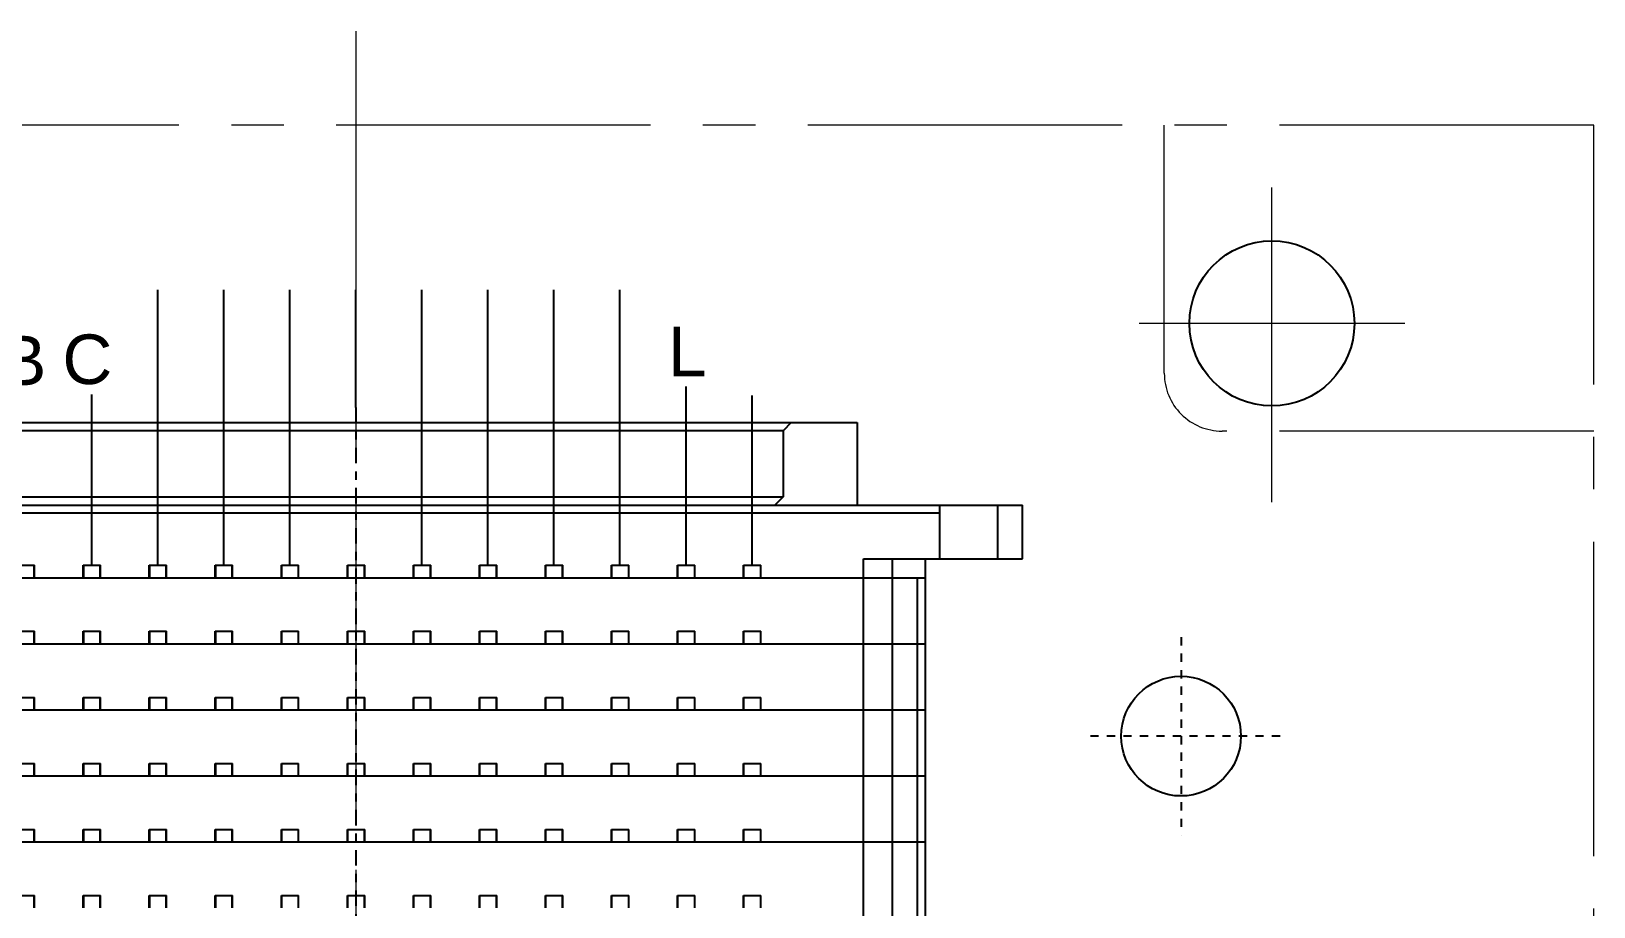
# Model space of a CAD drawing. Header units: millimetres. Extents: x -2108 to -1819, y 1464 to 1622.
# Drawn here: x -1876.72 to -1857.79, y 1487.51 to 1498.12 of the extents above; entities that cross this region are included whole.
import ezdxf

# ---------------------------------------------------------------- set-up
doc = ezdxf.new("R2010")
doc.units = ezdxf.units.MM
doc.linetypes.add('CENTER', pattern=[0.6, 0.375, -0.075, 0.075, -0.075])
doc.linetypes.add('CENTER2', pattern=[28.575, 19.05, -3.175, 3.175, -3.175])
doc.layers.add('BASE-48', color=5, linetype='Continuous')
doc.layers.add('厚', color=7, linetype='Continuous')
doc.layers.add('CENTER', color=1, linetype='CENTER2', lineweight=13)

# ---------------------------------------------------------------- blocks, each defined once
blk = doc.blocks.new('REWQREWQT')
at = {"color": 8, "linetype": 'Continuous'}
for p, q in [((563.208, 365.29), (575.358, 365.29)), ((574.558, 365.29), (574.458, 365.19)), ((575.358, 365.29), (575.358, 364.29)), ((574.458, 365.19), (564.108, 365.19)), ((574.458, 365.19), (574.458, 364.39)), ((564.108, 364.39), (574.458, 364.39)), ((574.458, 364.39), (574.358, 364.29)), ((561.208, 364.29), (577.358, 364.29)), ((576.358, 364.19), (562.208, 364.19)), ((576.358, 363.64), (576.358, 364.29)), ((577.058, 364.29), (577.058, 363.64)), ((577.358, 363.64), (577.358, 364.29)), ((565.178, 363.56), (565.388, 363.56)), ((565.383, 363.41), (565.383, 363.56)), ((565.388, 363.41), (565.388, 363.56)), ((565.978, 363.56), (566.188, 363.56)), ((565.978, 363.41), (565.978, 363.56)), ((565.983, 363.41), (565.983, 363.56)), ((566.183, 363.41), (566.183, 363.56)), ((566.188, 363.41), (566.188, 363.56)), ((566.778, 363.56), (566.988, 363.56)), ((566.778, 363.41), (566.778, 363.56)), ((566.783, 363.41), (566.783, 363.56)), ((566.983, 363.41), (566.983, 363.56)), ((566.988, 363.41), (566.988, 363.56)), ((567.578, 363.56), (567.788, 363.56)), ((567.578, 363.41), (567.578, 363.56)), ((567.583, 363.41), (567.583, 363.56)), ((567.783, 363.41), (567.783, 363.56)), ((567.788, 363.41), (567.788, 363.56)), ((568.378, 363.56), (568.588, 363.56)), ((568.378, 363.41), (568.378, 363.56)), ((568.383, 363.41), (568.383, 363.56)), ((568.583, 363.56), (568.583, 363.41)), ((568.588, 363.41), (568.588, 363.56)), ((569.178, 363.56), (569.388, 363.56)), ((569.178, 363.41), (569.178, 363.56)), ((569.183, 363.41), (569.183, 363.56)), ((569.383, 363.56), (569.383, 363.41)), ((569.388, 363.41), (569.388, 363.56)), ((569.978, 363.56), (570.188, 363.56)), ((569.978, 363.41), (569.978, 363.56)), ((569.983, 363.41), (569.983, 363.56)), ((570.183, 363.56), (570.183, 363.41)), ((570.188, 363.41), (570.188, 363.56)), ((570.778, 363.56), (570.988, 363.56)), ((570.778, 363.41), (570.778, 363.56)), ((570.783, 363.41), (570.783, 363.56)), ((570.983, 363.56), (570.983, 363.41)), ((570.988, 363.41), (570.988, 363.56)), ((571.578, 363.56), (571.788, 363.56)), ((571.578, 363.41), (571.578, 363.56)), ((571.583, 363.41), (571.583, 363.56)), ((571.783, 363.56), (571.783, 363.41)), ((571.788, 363.41), (571.788, 363.56)), ((572.378, 363.56), (572.588, 363.56)), ((572.378, 363.41), (572.378, 363.56)), ((572.383, 363.41), (572.383, 363.56)), ((572.583, 363.56), (572.583, 363.41)), ((572.588, 363.41), (572.588, 363.56)), ((573.178, 363.56), (573.388, 363.56)), ((573.178, 363.41), (573.178, 363.56)), ((573.183, 363.41), (573.183, 363.56)), ((573.383, 363.56), (573.383, 363.41)), ((573.388, 363.41), (573.388, 363.56)), ((573.978, 363.56), (574.188, 363.56)), ((573.978, 363.41), (573.978, 363.56)), ((573.983, 363.41), (573.983, 363.56)), ((574.183, 363.56), (574.183, 363.41)), ((574.188, 363.41), (574.188, 363.56)), ((575.433, 363.64), (577.358, 363.64)), ((575.433, 348.14), (575.433, 363.64)), ((575.783, 348.14), (575.783, 363.64)), ((576.183, 348.14), (576.183, 363.64)), ((562.383, 363.41), (576.183, 363.41)), ((576.083, 363.41), (576.083, 348.21)), ((562.383, 362.61), (576.183, 362.61)), ((565.178, 362.76), (565.388, 362.76)), ((565.383, 362.61), (565.383, 362.76)), ((565.388, 362.61), (565.388, 362.76)), ((565.978, 362.76), (566.188, 362.76)), ((565.978, 362.61), (565.978, 362.76)), ((565.983, 362.61), (565.983, 362.76)), ((566.183, 362.61), (566.183, 362.76)), ((566.188, 362.61), (566.188, 362.76)), ((566.778, 362.76), (566.988, 362.76)), ((566.778, 362.61), (566.778, 362.76)), ((566.783, 362.61), (566.783, 362.76)), ((566.983, 362.61), (566.983, 362.76)), ((566.988, 362.61), (566.988, 362.76)), ((567.578, 362.76), (567.788, 362.76)), ((567.578, 362.61), (567.578, 362.76)), ((567.583, 362.61), (567.583, 362.76)), ((567.783, 362.61), (567.783, 362.76)), ((567.788, 362.61), (567.788, 362.76)), ((568.378, 362.76), (568.588, 362.76)), ((568.378, 362.61), (568.378, 362.76)), ((568.383, 362.61), (568.383, 362.76)), ((568.583, 362.76), (568.583, 362.61)), ((568.588, 362.61), (568.588, 362.76)), ((569.178, 362.76), (569.388, 362.76)), ((569.178, 362.61), (569.178, 362.76)), ((569.183, 362.61), (569.183, 362.76)), ((569.383, 362.76), (569.383, 362.61)), ((569.388, 362.61), (569.388, 362.76)), ((569.978, 362.76), (570.188, 362.76)), ((569.978, 362.61), (569.978, 362.76)), ((569.983, 362.61), (569.983, 362.76)), ((570.183, 362.76), (570.183, 362.61)), ((570.188, 362.61), (570.188, 362.76)), ((570.778, 362.76), (570.988, 362.76)), ((570.778, 362.61), (570.778, 362.76)), ((570.783, 362.61), (570.783, 362.76)), ((570.983, 362.76), (570.983, 362.61)), ((570.988, 362.61), (570.988, 362.76)), ((571.578, 362.76), (571.788, 362.76)), ((571.578, 362.61), (571.578, 362.76)), ((571.583, 362.61), (571.583, 362.76)), ((571.783, 362.76), (571.783, 362.61)), ((571.788, 362.61), (571.788, 362.76)), ((572.378, 362.76), (572.588, 362.76)), ((572.378, 362.61), (572.378, 362.76)), ((572.383, 362.61), (572.383, 362.76)), ((572.583, 362.76), (572.583, 362.61)), ((572.588, 362.61), (572.588, 362.76)), ((573.178, 362.76), (573.388, 362.76)), ((573.178, 362.61), (573.178, 362.76)), ((573.183, 362.61), (573.183, 362.76)), ((573.383, 362.76), (573.383, 362.61)), ((573.388, 362.61), (573.388, 362.76)), ((573.978, 362.76), (574.188, 362.76)), ((573.978, 362.61), (573.978, 362.76)), ((573.983, 362.61), (573.983, 362.76)), ((574.183, 362.76), (574.183, 362.61)), ((574.188, 362.61), (574.188, 362.76)), ((565.178, 361.96), (565.388, 361.96)), ((565.383, 361.81), (565.383, 361.96)), ((565.388, 361.81), (565.388, 361.96)), ((565.978, 361.96), (566.188, 361.96)), ((565.978, 361.81), (565.978, 361.96)), ((565.983, 361.81), (565.983, 361.96)), ((566.183, 361.81), (566.183, 361.96)), ((566.188, 361.81), (566.188, 361.96)), ((566.778, 361.96), (566.988, 361.96)), ((566.778, 361.81), (566.778, 361.96)), ((566.783, 361.81), (566.783, 361.96)), ((566.983, 361.81), (566.983, 361.96)), ((566.988, 361.81), (566.988, 361.96)), ((567.578, 361.96), (567.788, 361.96)), ((567.578, 361.81), (567.578, 361.96)), ((567.583, 361.81), (567.583, 361.96)), ((567.783, 361.81), (567.783, 361.96)), ((567.788, 361.81), (567.788, 361.96)), ((568.378, 361.96), (568.588, 361.96)), ((568.378, 361.81), (568.378, 361.96)), ((568.383, 361.81), (568.383, 361.96)), ((568.583, 361.96), (568.583, 361.81)), ((568.588, 361.81), (568.588, 361.96)), ((569.178, 361.96), (569.388, 361.96)), ((569.178, 361.81), (569.178, 361.96)), ((569.183, 361.81), (569.183, 361.96)), ((569.383, 361.96), (569.383, 361.81)), ((569.388, 361.81), (569.388, 361.96)), ((569.978, 361.96), (570.188, 361.96)), ((569.978, 361.81), (569.978, 361.96)), ((569.983, 361.81), (569.983, 361.96)), ((570.183, 361.96), (570.183, 361.81)), ((570.188, 361.81), (570.188, 361.96)), ((570.778, 361.96), (570.988, 361.96)), ((570.778, 361.81), (570.778, 361.96)), ((570.783, 361.81), (570.783, 361.96)), ((570.983, 361.96), (570.983, 361.81)), ((570.988, 361.81), (570.988, 361.96)), ((571.578, 361.96), (571.788, 361.96)), ((571.578, 361.81), (571.578, 361.96)), ((571.583, 361.81), (571.583, 361.96)), ((571.783, 361.96), (571.783, 361.81)), ((571.788, 361.81), (571.788, 361.96)), ((572.378, 361.96), (572.588, 361.96)), ((572.378, 361.81), (572.378, 361.96)), ((572.383, 361.81), (572.383, 361.96)), ((572.583, 361.96), (572.583, 361.81)), ((572.588, 361.81), (572.588, 361.96)), ((573.178, 361.96), (573.388, 361.96)), ((573.178, 361.81), (573.178, 361.96)), ((573.183, 361.81), (573.183, 361.96)), ((573.383, 361.96), (573.383, 361.81)), ((573.388, 361.81), (573.388, 361.96)), ((573.978, 361.96), (574.188, 361.96)), ((573.978, 361.81), (573.978, 361.96)), ((573.983, 361.81), (573.983, 361.96)), ((574.183, 361.96), (574.183, 361.81)), ((574.188, 361.81), (574.188, 361.96)), ((562.383, 361.81), (576.183, 361.81)), ((565.178, 361.16), (565.388, 361.16)), ((565.383, 361.01), (565.383, 361.16)), ((565.388, 361.01), (565.388, 361.16)), ((565.978, 361.16), (566.188, 361.16)), ((565.978, 361.01), (565.978, 361.16)), ((565.983, 361.01), (565.983, 361.16)), ((566.183, 361.01), (566.183, 361.16)), ((566.188, 361.01), (566.188, 361.16)), ((566.778, 361.16), (566.988, 361.16)), ((566.778, 361.01), (566.778, 361.16)), ((566.783, 361.01), (566.783, 361.16)), ((566.983, 361.01), (566.983, 361.16)), ((566.988, 361.01), (566.988, 361.16)), ((567.578, 361.16), (567.788, 361.16)), ((567.578, 361.01), (567.578, 361.16)), ((567.583, 361.01), (567.583, 361.16)), ((567.783, 361.01), (567.783, 361.16)), ((567.788, 361.01), (567.788, 361.16)), ((568.378, 361.16), (568.588, 361.16)), ((568.378, 361.01), (568.378, 361.16)), ((568.383, 361.01), (568.383, 361.16)), ((568.583, 361.16), (568.583, 361.01)), ((568.588, 361.01), (568.588, 361.16)), ((569.178, 361.16), (569.388, 361.16)), ((569.178, 361.01), (569.178, 361.16)), ((569.183, 361.01), (569.183, 361.16)), ((569.383, 361.16), (569.383, 361.01)), ((569.388, 361.01), (569.388, 361.16)), ((569.978, 361.16), (570.188, 361.16)), ((569.978, 361.01), (569.978, 361.16)), ((569.983, 361.01), (569.983, 361.16)), ((570.183, 361.16), (570.183, 361.01)), ((570.188, 361.01), (570.188, 361.16)), ((570.778, 361.16), (570.988, 361.16)), ((570.778, 361.01), (570.778, 361.16)), ((570.783, 361.01), (570.783, 361.16)), ((570.983, 361.16), (570.983, 361.01)), ((570.988, 361.01), (570.988, 361.16)), ((571.578, 361.16), (571.788, 361.16)), ((571.578, 361.01), (571.578, 361.16)), ((571.583, 361.01), (571.583, 361.16)), ((571.783, 361.16), (571.783, 361.01)), ((571.788, 361.01), (571.788, 361.16)), ((572.378, 361.16), (572.588, 361.16)), ((572.378, 361.01), (572.378, 361.16)), ((572.383, 361.01), (572.383, 361.16)), ((572.583, 361.16), (572.583, 361.01)), ((572.588, 361.01), (572.588, 361.16)), ((573.178, 361.16), (573.388, 361.16)), ((573.178, 361.01), (573.178, 361.16)), ((573.183, 361.01), (573.183, 361.16)), ((573.383, 361.16), (573.383, 361.01)), ((573.388, 361.01), (573.388, 361.16)), ((573.978, 361.16), (574.188, 361.16)), ((573.978, 361.01), (573.978, 361.16)), ((573.983, 361.01), (573.983, 361.16)), ((574.183, 361.16), (574.183, 361.01)), ((574.188, 361.01), (574.188, 361.16)), ((562.383, 361.01), (576.183, 361.01)), ((565.178, 360.36), (565.388, 360.36)), ((565.383, 360.21), (565.383, 360.36)), ((565.388, 360.21), (565.388, 360.36)), ((565.978, 360.36), (566.188, 360.36)), ((565.978, 360.21), (565.978, 360.36)), ((565.983, 360.21), (565.983, 360.36)), ((566.183, 360.21), (566.183, 360.36)), ((566.188, 360.21), (566.188, 360.36)), ((566.778, 360.36), (566.988, 360.36)), ((566.778, 360.21), (566.778, 360.36)), ((566.783, 360.21), (566.783, 360.36)), ((566.983, 360.21), (566.983, 360.36)), ((566.988, 360.21), (566.988, 360.36)), ((567.578, 360.36), (567.788, 360.36)), ((567.578, 360.21), (567.578, 360.36)), ((567.583, 360.21), (567.583, 360.36)), ((567.783, 360.21), (567.783, 360.36)), ((567.788, 360.21), (567.788, 360.36)), ((568.378, 360.36), (568.588, 360.36)), ((568.378, 360.21), (568.378, 360.36)), ((568.383, 360.21), (568.383, 360.36)), ((568.583, 360.36), (568.583, 360.21)), ((568.588, 360.21), (568.588, 360.36)), ((569.178, 360.36), (569.388, 360.36)), ((569.178, 360.21), (569.178, 360.36)), ((569.183, 360.21), (569.183, 360.36)), ((569.383, 360.36), (569.383, 360.21)), ((569.388, 360.21), (569.388, 360.36)), ((569.978, 360.36), (570.188, 360.36)), ((569.978, 360.21), (569.978, 360.36)), ((569.983, 360.21), (569.983, 360.36)), ((570.183, 360.36), (570.183, 360.21)), ((570.188, 360.21), (570.188, 360.36)), ((570.778, 360.36), (570.988, 360.36)), ((570.778, 360.21), (570.778, 360.36)), ((570.783, 360.21), (570.783, 360.36)), ((570.983, 360.36), (570.983, 360.21)), ((570.988, 360.21), (570.988, 360.36)), ((571.578, 360.36), (571.788, 360.36)), ((571.578, 360.21), (571.578, 360.36)), ((571.583, 360.21), (571.583, 360.36)), ((571.783, 360.36), (571.783, 360.21)), ((571.788, 360.21), (571.788, 360.36)), ((572.378, 360.36), (572.588, 360.36)), ((572.378, 360.21), (572.378, 360.36)), ((572.383, 360.21), (572.383, 360.36)), ((572.583, 360.36), (572.583, 360.21)), ((572.588, 360.21), (572.588, 360.36)), ((573.178, 360.36), (573.388, 360.36)), ((573.178, 360.21), (573.178, 360.36)), ((573.183, 360.21), (573.183, 360.36)), ((573.383, 360.36), (573.383, 360.21)), ((573.388, 360.21), (573.388, 360.36)), ((573.978, 360.36), (574.188, 360.36)), ((573.978, 360.21), (573.978, 360.36)), ((573.983, 360.21), (573.983, 360.36)), ((574.183, 360.36), (574.183, 360.21)), ((574.188, 360.21), (574.188, 360.36)), ((562.383, 360.21), (576.183, 360.21)), ((565.178, 359.56), (565.388, 359.56)), ((565.383, 359.41), (565.383, 359.56)), ((565.388, 359.41), (565.388, 359.56)), ((565.978, 359.56), (566.188, 359.56)), ((565.978, 359.41), (565.978, 359.56)), ((565.983, 359.41), (565.983, 359.56)), ((566.183, 359.41), (566.183, 359.56)), ((566.188, 359.41), (566.188, 359.56)), ((566.778, 359.56), (566.988, 359.56)), ((566.778, 359.41), (566.778, 359.56)), ((566.783, 359.41), (566.783, 359.56)), ((566.983, 359.41), (566.983, 359.56)), ((566.988, 359.41), (566.988, 359.56)), ((567.578, 359.56), (567.788, 359.56)), ((567.578, 359.41), (567.578, 359.56)), ((567.583, 359.41), (567.583, 359.56)), ((567.783, 359.41), (567.783, 359.56)), ((567.788, 359.41), (567.788, 359.56)), ((568.378, 359.56), (568.588, 359.56)), ((568.378, 359.41), (568.378, 359.56)), ((568.383, 359.41), (568.383, 359.56)), ((568.583, 359.56), (568.583, 359.41)), ((568.588, 359.41), (568.588, 359.56)), ((569.178, 359.56), (569.388, 359.56)), ((569.178, 359.41), (569.178, 359.56)), ((569.183, 359.41), (569.183, 359.56)), ((569.383, 359.56), (569.383, 359.41)), ((569.388, 359.41), (569.388, 359.56)), ((569.978, 359.56), (570.188, 359.56)), ((569.978, 359.41), (569.978, 359.56)), ((569.983, 359.41), (569.983, 359.56)), ((570.183, 359.56), (570.183, 359.41)), ((570.188, 359.41), (570.188, 359.56)), ((570.778, 359.56), (570.988, 359.56)), ((570.778, 359.41), (570.778, 359.56)), ((570.783, 359.41), (570.783, 359.56)), ((570.983, 359.56), (570.983, 359.41)), ((570.988, 359.41), (570.988, 359.56)), ((571.578, 359.56), (571.788, 359.56)), ((571.578, 359.41), (571.578, 359.56)), ((571.583, 359.41), (571.583, 359.56)), ((571.783, 359.56), (571.783, 359.41)), ((571.788, 359.41), (571.788, 359.56)), ((572.378, 359.56), (572.588, 359.56)), ((572.378, 359.41), (572.378, 359.56)), ((572.383, 359.41), (572.383, 359.56)), ((572.583, 359.56), (572.583, 359.41)), ((572.588, 359.41), (572.588, 359.56)), ((573.178, 359.41), (573.178, 359.56)), ((573.178, 359.56), (573.388, 359.56)), ((573.183, 359.41), (573.183, 359.56)), ((573.383, 359.56), (573.383, 359.41)), ((573.388, 359.41), (573.388, 359.56)), ((573.978, 359.41), (573.978, 359.56)), ((573.978, 359.56), (574.188, 359.56)), ((573.983, 359.41), (573.983, 359.56)), ((574.183, 359.56), (574.183, 359.41)), ((574.188, 359.41), (574.188, 359.56))]:
    blk.add_line(p, q, dxfattribs=at)
blk = doc.blocks.new('DHH')
at = {"layer": '厚', "color": 192}
for p, q in [((-1875.187, 1447.311), (-1875.187, 1450.649)), ((-1874.387, 1447.311), (-1874.387, 1450.649)), ((-1873.587, 1447.311), (-1873.587, 1450.649)), ((-1872.787, 1449.223), (-1872.787, 1450.649)), ((-1871.987, 1447.311), (-1871.987, 1450.649)), ((-1871.187, 1447.311), (-1871.187, 1450.649)), ((-1870.387, 1447.311), (-1870.387, 1450.649)), ((-1869.587, 1447.311), (-1869.587, 1450.649)), ((-1868.787, 1447.311), (-1868.787, 1449.477)), ((-1875.987, 1447.311), (-1875.987, 1449.382)), ((-1867.987, 1447.311), (-1867.987, 1449.366))]:
    blk.add_line(p, q, dxfattribs=at)
at = {"layer": '厚', "color": 1, "linetype": 'CENTER', "ltscale": 0.5}
blk.add_line((-1872.787, 1449.223), (-1872.787, 1430.06), dxfattribs=at)
at = {"layer": '厚', "color": 0}
blk.add_blockref('REWQREWQT', (-2442.069, 1083.751), dxfattribs=at)
at = {"color": 7, "char_height": 0.6, "attachment_point": 3}
for s, insert in [('{\\fArial|b0|i0|c0|p34;B}', (-1876.539, 1450.092)), ('{\\fArial|b0|i0|c0|p34;C}', (-1875.739, 1450.107)), ('{\\fArial|b0|i0|c0|p34;L}', (-1868.539, 1450.202))]:
    blk.add_mtext(s, dxfattribs=dict(at, insert=insert))
blk = doc.blocks.new('SFDSAFD')
at = {"layer": 'CENTER', "color": 2, "lineweight": 9, "ltscale": 0.2}
blk.add_lwpolyline([(-116.347, 602.88), (-116.347, 632.88), (-142.347, 632.88), (-142.347, 602.88)], close=True, dxfattribs=at)
blk.add_lwpolyline([(-120.052, 602.88), (-120.052, 607.385, -0.414214), (-119.352, 608.085), (-116.347, 608.085)], format="xyb", dxfattribs=at)
blk = doc.blocks.new('YUU')
at = {"color": 1, "linetype": 'CENTER2', "lineweight": 5, "ltscale": 0.2}
blk.add_line((-1985.352, 1475.715), (-1985.352, 1447.436), dxfattribs=at)
at = {"color": 7, "linetype": 'Continuous'}
blk.add_circle((-1974.252, 1472.175), 1, dxfattribs=at)
at = {"color": 4, "linetype": 'Continuous'}
blk.add_circle((-1975.352, 1467.175), 0.725, dxfattribs=at)
at = {"layer": 'BASE-48', "color": 1, "linetype": 'CENTER', "ltscale": 0.08}
for p, q in [((-1975.352, 1468.375), (-1975.352, 1465.975)), ((-1974.152, 1467.175), (-1976.552, 1467.175))]:
    blk.add_line(p, q, dxfattribs=at)
at = {"layer": 'CENTER', "lineweight": 9, "ltscale": 0.2}
for p, q in [((-1974.252, 1470.01), (-1974.252, 1474.341)), ((-1972.642, 1472.175), (-1975.861, 1472.175))]:
    blk.add_line(p, q, dxfattribs=at)
at = {"rotation": 90}
blk.add_blockref('SFDSAFD', (-1367.471, 1590.923), dxfattribs=at)

msp = doc.modelspace()

# ---------------------------------------------------------------- block references
for name, p in [('YUU', (112.5647, 22.4027)), ('DHH', (0, 44.3367))]:
    msp.add_blockref(name, p)

doc.saveas('drawing.dxf')
